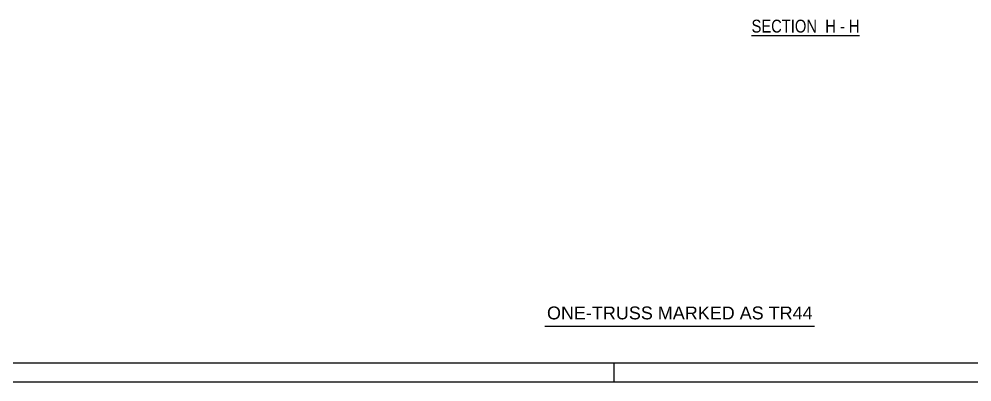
# Model space of a CAD drawing. Header units: millimetres. Extents: x -126 to 715, y -436 to 158.
# Drawn here: x 140.1 to 387.6, y -435.9 to -341.7 of the extents above; entities that cross this region are included whole.
import ezdxf

# ---------------------------------------------------------------- set-up
doc = ezdxf.new("R2010")
doc.units = ezdxf.units.MM
doc.styles.add('Arial', font='ARIAL.TTF', dxfattribs={"height": 0.2})
doc.styles.add('Arial Narrow', font='ARIALN.TTF', dxfattribs={"height": 0.2})

# ---------------------------------------------------------------- blocks, each defined once
blk = doc.blocks.new('Unknown-232816294-1134')
at = {"color": 5, "linetype": 'Continuous'}
for p, q in [((-121.33, -430.94), (709.67, -430.94)), ((294.67, -435.94), (294.67, -430.94)), ((-126.33, -435.94), (714.67, -435.94))]:
    blk.add_line(p, q, dxfattribs=at)
blk = doc.blocks.new('Unknown-232816294-17 - 4533')
at = {"color": 6, "linetype": 'Continuous'}
blk.add_line((330.35, -345.92), (358.42, -345.92), dxfattribs=at)
at = {"color": 0, "linetype": 'Continuous'}
blk.add_wipeout([(348.46, -345.17), (348.46, -341.67), (330.35, -341.67), (330.35, -345.17)], dxfattribs=at)
at = {"color": 7, "linetype": 'Continuous', "style": 'Arial Narrow'}
blk.add_text('SECTION ', height=3.34, dxfattribs=at).set_placement((330.35, -345.17))
at = {"color": 0, "linetype": 'Continuous'}
blk.add_wipeout([(352.27, -345.17), (352.27, -341.67), (349.51, -341.67), (349.51, -345.17)], dxfattribs=at)
at = {"color": 7, "linetype": 'Continuous', "style": 'Arial Narrow'}
blk.add_text('H', height=3.34, dxfattribs=at).set_placement((349.51, -345.17))
at = {"color": 0, "linetype": 'Continuous'}
blk.add_wipeout([(354.6, -345.17), (354.6, -341.67), (353.32, -341.67), (353.32, -345.17)], dxfattribs=at)
blk.add_wipeout([(358.42, -345.17), (358.42, -341.67), (355.65, -341.67), (355.65, -345.17)], dxfattribs=at)
at = {"color": 7, "linetype": 'Continuous', "style": 'Arial Narrow'}
for s, p in [('-', (353.32, -345.17)), ('H', (355.65, -345.17))]:
    blk.add_text(s, height=3.34, dxfattribs=at).set_placement(p)
blk = doc.blocks.new('Unknown-232816294-86079')
at = {"color": 7, "linetype": 'Continuous'}
blk.add_line((276.67, -421.44), (346.67, -421.44), dxfattribs=at)
at = {"color": 7, "style": 'Arial'}
blk.add_text('ONE-TRUSS MARKED AS TR44', height=3.3428, dxfattribs=at).set_placement((277.21, -419.69))

msp = doc.modelspace()

# ---------------------------------------------------------------- block references
for name in ['Unknown-232816294-1134', 'Unknown-232816294-86079']:
    msp.add_blockref(name, (0, 0))

# ---------------------------------------------------------------- next in the draw order: block references
msp.add_blockref('Unknown-232816294-17 - 4533', (0, 0))

doc.saveas('drawing.dxf')
